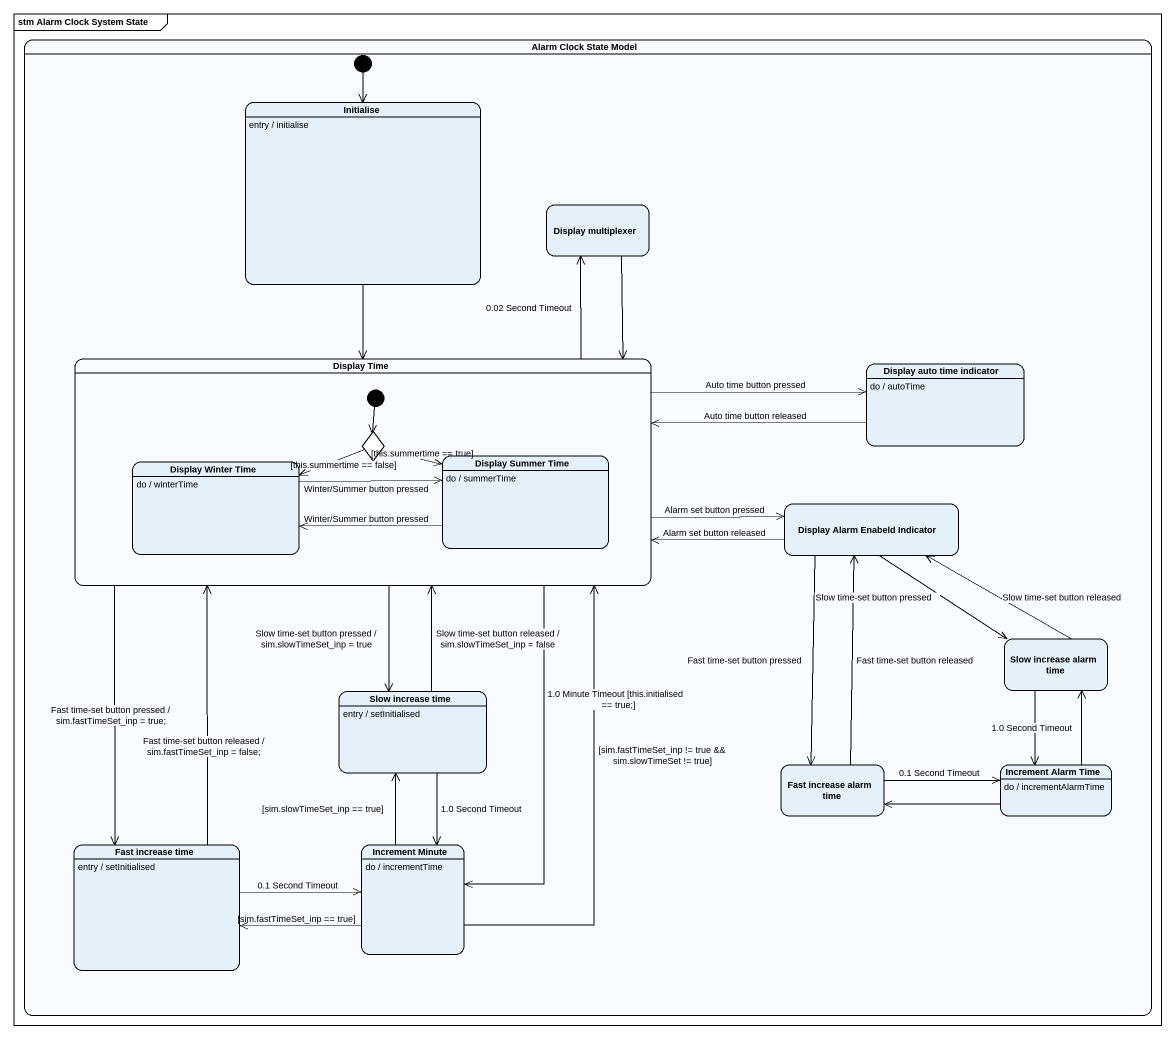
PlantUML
@startuml
mainframe stm Alarm Clock System State
hide empty description
state "Alarm Clock State Model" as Alarm_Clock_State_Model {
  state Initialise
  Initialise : entry / initialise
  state "Display multiplexer" as Display_multiplexer
  state "Display Time" as Display_Time {
    state "Display Winter Time" as Display_Winter_Time
    Display_Winter_Time : do / winterTime
    state choice1 <<choice>>
    state "Display Summer Time" as Display_Summer_Time
    Display_Summer_Time : do / summerTime
    [*] --> choice1
  }
  state "Display auto time indicator" as Display_auto_time_indicator
  Display_auto_time_indicator : do / autoTime
  state "Display Alarm Enabeld Indicator" as Display_Alarm_Enabeld
  state "Slow increase alarm time" as Slow_increase_alarm_time
  state "Slow increase time" as Slow_increase_time
  Slow_increase_time : entry / setInitialised
  state "Fast increase alarm time" as Fast_increase_alarm_time
  state "Increment Alarm Time" as Increment_Alarm_Time
  Increment_Alarm_Time : do / incrementAlarmTime
  state "Fast increase time" as Fast_increase_time
  Fast_increase_time : entry / setInitialised
  state "Increment Minute" as Increment_Minute
  Increment_Minute : do / incrementTime
  [*] --> Initialise
}
Initialise --> Display_Time
Display_multiplexer --> Display_Time
Display_Time -up-> Display_multiplexer : 0.02 Second Timeout
Display_Time -right-> Display_auto_time_indicator : Auto time button pressed
Display_Time -right-> Display_Alarm_Enabeld : Alarm set button pressed
Display_Time --> Slow_increase_time : Slow time-set button pressed / sim.slowTimeSet_inp = true
Display_Time --> Fast_increase_time : Fast time-set button pressed / sim.fastTimeSet_inp = true;
Display_Time --> Increment_Minute : 1.0 Minute Timeout [this.initialised == true;]
Display_auto_time_indicator -left-> Display_Time : Auto time button released
Display_Winter_Time -right-> Display_Summer_Time : Winter/Summer button pressed
choice1 -left-> Display_Winter_Time : [this.summertime == false]
choice1 -right-> Display_Summer_Time : [this.summertime == true]
Display_Summer_Time -left-> Display_Winter_Time : Winter/Summer button pressed
Display_Alarm_Enabeld -left-> Display_Time : Alarm set button released
Display_Alarm_Enabeld --> Slow_increase_alarm_time : Slow time-set button pressed
Display_Alarm_Enabeld --> Fast_increase_alarm_time : Fast time-set button pressed
Slow_increase_alarm_time -up-> Display_Alarm_Enabeld : Slow time-set button released
Slow_increase_alarm_time --> Increment_Alarm_Time : 1.0 Second Timeout
Slow_increase_time -up-> Display_Time : Slow time-set button released / sim.slowTimeSet_inp = false
Slow_increase_time --> Increment_Minute : 1.0 Second Timeout
Fast_increase_alarm_time -up-> Display_Alarm_Enabeld : Fast time-set button released
Fast_increase_alarm_time -right-> Increment_Alarm_Time : 0.1 Second Timeout
Increment_Alarm_Time -up-> Slow_increase_alarm_time
Increment_Alarm_Time -left-> Fast_increase_alarm_time
Fast_increase_time -up-> Display_Time : Fast time-set button released / sim.fastTimeSet_inp = false;
Fast_increase_time -right-> Increment_Minute : 0.1 Second Timeout
Increment_Minute -up-> Display_Time : [sim.fastTimeSet_inp != true && sim.slowTimeSet != true]
Increment_Minute -up-> Slow_increase_time : [sim.slowTimeSet_inp == true]
Increment_Minute -left-> Fast_increase_time : [sim.fastTimeSet_inp == true]
@enduml
